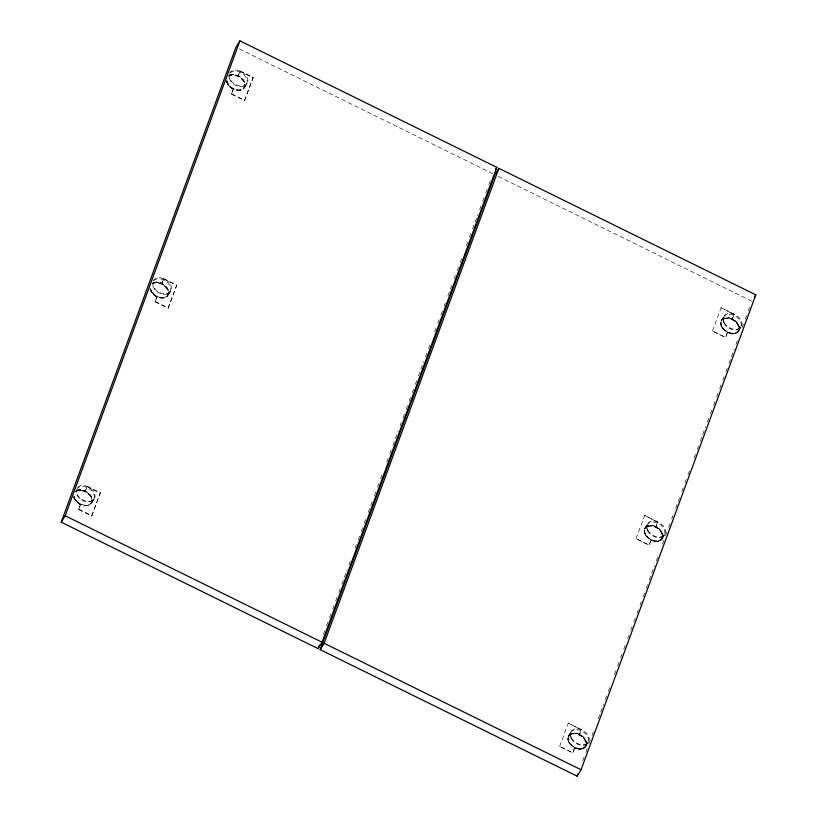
<?xml version="1.0" encoding="UTF-8"?>
<svg xmlns="http://www.w3.org/2000/svg" width="817" height="817" viewBox="0 0 817 817"><rect width="100%" height="100%" fill="white"/><g stroke="black" fill="none" stroke-linecap="round" stroke-linejoin="round"><path stroke-width="0.61" stroke-dasharray="4.08 3.06" d="M76.451 490.67L80.822 490.088L85.254 491.456L87.245 486.289L100.358 492.743L91.708 516.007L78.595 509.553L80.587 504.385L75.981 500.892L73.744 496.756M152.861 282.988L157.242 282.406L161.674 283.765L163.655 278.607L176.768 285.062L168.118 308.315L155.016 301.861L156.997 296.704L152.391 293.211L150.154 289.075M229.271 75.307L233.652 74.725L238.084 76.083L240.075 70.926L253.178 77.37L244.528 100.634L231.425 94.18L233.417 89.022L228.811 85.53L226.575 81.394M78.595 509.553L80.587 504.385M85.254 491.456L87.245 486.289M155.016 301.861L156.997 296.704M161.674 283.765L163.655 278.607M231.425 94.18L233.417 89.022M238.084 76.083L240.075 70.926M91.708 516.007L100.358 492.743M168.118 308.315L176.768 285.062M244.528 100.634L253.178 77.37M323.389 634.288L324.706 630.704M326.473 625.914L327.791 622.329M329.547 617.54L330.875 613.955M332.631 609.165L333.949 605.581M335.716 600.791L337.033 597.207M338.789 592.417L340.117 588.832M341.874 584.053L347.154 569.694M348.92 564.904L350.238 561.32M355.078 548.156L356.396 544.571M358.163 539.782L359.48 536.197M361.237 531.407L362.564 527.823M364.321 523.033L365.638 519.449M368.283 512.269L372.685 500.31M374.441 495.521L375.769 491.936M377.525 487.146L378.843 483.562M380.61 478.772L381.927 475.188M386.768 462.024L388.085 458.439M389.852 453.649L391.169 450.065M392.936 445.275L398.216 430.927M399.973 426.137L401.29 422.552M403.057 417.763L404.374 414.178M406.131 409.388L407.458 405.804M409.215 401.014L410.532 397.43M412.299 392.64L413.616 389.055M415.383 384.266L416.701 380.681M418.457 375.891L423.737 361.543M425.504 356.753L426.821 353.169M428.588 348.379L429.905 344.794M434.746 331.631L436.064 328.046M437.83 323.256L439.148 319.672M440.904 314.882L442.232 311.297M443.988 306.508L445.306 302.923M447.951 295.744L452.352 283.785M454.109 278.995L455.437 275.411M457.193 270.621L458.511 267.036M460.277 262.247L461.595 258.662M466.436 245.498L467.753 241.914M469.52 237.124L470.837 233.539M472.594 228.75L477.884 214.401M479.64 209.612L480.958 206.027M482.724 201.237L484.042 197.653M485.798 192.863L487.126 189.278M488.883 184.489L490.2 180.904M559.625 746.37L568.264 723.106L581.377 729.561L579.386 734.728L583.992 738.221L586.228 742.357A10.059 6.975 31.9 0 1 583.307 748.791L578.926 749.373L574.494 748.015L572.727 752.825L559.625 746.37L572.727 752.825M636.034 538.689L644.684 515.425L657.787 521.879L655.796 527.047L660.402 530.539L662.648 534.665A10.059 6.975 31.9 0 1 659.717 541.109L655.346 541.691L650.914 540.333L649.137 545.143L636.034 538.689L649.137 545.143M712.444 331.008L721.094 307.743L734.207 314.198L732.216 319.355L736.822 322.848L739.058 326.984A10.059 6.975 31.9 0 1 736.137 333.428L731.756 334.01L727.324 332.652L725.557 337.462L712.444 331.008L725.557 337.462M579.386 734.728L581.377 729.561M655.796 527.047L657.787 521.879M732.216 319.355L734.207 314.198M572.952 752.467L574.719 747.657L579.151 749.026L583.532 748.443A10.059 6.975 31.9 0 0 586.453 741.999L584.216 737.863L579.61 734.371M649.362 544.786L651.129 539.976L655.561 541.334L659.942 540.752A10.059 6.975 31.9 0 0 662.863 534.318L660.626 530.182L656.02 526.689M725.772 337.104L727.549 332.294L731.981 333.653L736.352 333.07A10.059 6.975 31.9 0 0 739.283 326.626L737.036 322.501L732.43 319.008M582.807 760.596L584.124 757.012M585.891 752.222L587.209 748.638M588.965 743.848L590.293 740.263M592.049 735.474L593.367 731.889M598.207 718.725L603.497 704.377M605.254 699.587L606.571 696.002M608.338 691.213L609.656 687.628M614.496 674.464L615.814 670.88M617.581 666.09L618.898 662.505M620.654 657.716L621.982 654.131M623.739 649.341L625.945 643.367M627.701 638.577L629.019 634.993M630.785 630.203L632.103 626.619M633.859 621.829L635.187 618.244M636.943 613.455L638.261 609.87M640.028 605.08L641.345 601.496M643.102 596.706L644.429 593.122M646.186 588.332L647.503 584.747M649.27 579.958L654.55 565.609M656.306 560.819L657.634 557.235M662.475 544.071L663.792 540.486M665.559 535.697L666.876 532.112M668.633 527.322L669.95 523.738M671.717 518.948L673.034 515.364M675.679 508.184L680.081 496.225M681.838 491.436L683.155 487.851M684.922 483.061L686.239 479.477M688.006 474.687L689.323 471.103M694.164 457.939L695.481 454.354M697.248 449.564L698.566 445.98M700.322 441.19L705.602 426.831M707.369 422.052L708.686 418.457M710.453 413.678L711.77 410.093M713.527 405.303L714.855 401.719M716.611 396.929L717.929 393.345M719.695 388.555L721.013 384.97M722.769 380.181L724.097 376.596M725.853 371.806L727.171 368.222M728.938 363.432L734.217 349.073M735.974 344.294L737.302 340.699M742.142 327.546L743.46 323.961M745.216 319.171L746.544 315.587M748.301 310.797L749.618 307.212M244.538 87.041L246.754 83.487M244.824 87.092L247.48 82.834M168.128 294.723L170.345 291.169M168.414 294.774L171.07 290.515M91.718 502.404L93.924 498.85M92.004 502.455L94.66 498.196M721.094 307.743L733.983 314.555M721.023 320.928L723.668 316.669M721.309 320.989L723.515 317.435M738.67 330.313L740.886 326.759M738.956 330.364L741.611 326.106M644.684 515.425L657.573 522.237M644.603 528.619L647.258 524.351M644.889 528.67L647.105 525.117M662.26 537.994L664.466 534.451M662.393 538.536L665.201 533.787M568.264 723.106L581.153 729.918M568.193 736.301L570.848 732.042M568.479 736.352L570.685 732.798M585.85 745.676L588.056 742.132M586.136 745.737L588.781 741.479M229.495 74.95L233.866 74.367L238.309 75.726M153.075 282.631L157.456 282.049L161.889 283.417M76.665 490.323L81.046 489.74L85.479 491.099M154.025 282.835L156.047 282.468M77.605 490.517L79.637 490.149M233.192 89.37L228.586 85.887L226.35 81.751M156.782 297.061L152.176 293.569L149.94 289.432M80.372 504.743L75.767 501.25L73.52 497.114M239.361 48.928L492.845 173.725M498.339 176.431L751.824 301.228M239.851 71.273L252.964 77.727M231.64 93.822L244.753 100.277M163.441 278.965L176.543 285.409M155.23 301.514L168.343 307.968M87.031 486.646L100.134 493.1M78.82 509.195L91.933 515.65M166.576 287.676L167.73 289.627A9.487 6.577 31.9 0 1 164.871 297.286L162.838 297.654A9.784 6.781 31.9 0 1 152.319 292.435L151.155 290.484A9.487 6.577 31.9 0 1 150.563 288.503M90.156 495.368L91.32 497.318A9.487 6.577 31.9 0 1 88.461 504.967L86.428 505.335A9.784 6.781 31.9 0 1 75.91 500.116L74.745 498.166A9.487 6.577 31.9 0 1 74.143 496.185M150.338 288.861A9.487 6.577 31.9 0 0 150.941 290.842L152.095 292.792A9.784 6.781 31.9 0 0 162.624 298.001L164.656 297.633A9.487 6.577 31.9 0 0 167.516 289.984L166.351 288.033A9.784 6.781 31.9 0 0 155.833 282.825L153.8 283.193A9.487 6.577 31.9 0 0 152.136 284.05M155.924 282.549A9.784 6.781 31.9 0 1 166.454 287.768M154.005 280.384A9.875 6.853 31.9 0 1 168.956 284.05A9.875 6.853 31.9 0 1 164.319 294.314A9.875 6.853 31.9 0 1 152.534 283.622M153.341 282.886A9.875 6.853 31.9 0 1 167.199 288.248A9.875 6.853 31.9 0 1 162.859 297.858A9.875 6.853 31.9 0 1 150.512 289.157M73.928 496.542A9.487 6.577 31.9 0 0 74.521 498.523L75.685 500.474A9.784 6.781 31.9 0 0 86.214 505.682L88.236 505.315A9.487 6.577 31.9 0 0 91.106 497.665L89.941 495.715A9.784 6.781 31.9 0 0 79.412 490.506L77.39 490.874A9.487 6.577 31.9 0 0 75.726 491.732M79.515 490.241A9.784 6.781 31.9 0 1 90.033 495.449M76.563 489.526A9.875 6.853 31.9 0 1 91.484 490.476A9.875 6.853 31.9 0 1 88.655 501.995A9.875 6.853 31.9 0 1 76.124 491.313M75.378 491.609A9.875 6.853 31.9 0 1 89.829 494.642A9.875 6.853 31.9 0 1 87.174 505.478A9.875 6.853 31.9 0 1 74.092 496.838M226.973 80.822A9.487 6.577 31.9 0 0 227.565 82.803L228.729 84.754A9.784 6.781 31.9 0 0 239.258 89.962L241.281 89.594A9.487 6.577 31.9 0 0 244.15 81.945L242.986 79.995A9.784 6.781 31.9 0 0 232.467 74.786L230.435 75.154A9.487 6.577 31.9 0 0 228.77 76.012M226.748 81.179A9.487 6.577 31.9 0 0 227.351 83.16L228.515 85.111A9.784 6.781 31.9 0 0 239.034 90.319L241.066 89.952A9.487 6.577 31.9 0 0 243.926 82.303L242.761 80.352A9.784 6.781 31.9 0 0 232.242 75.144L230.21 75.511A9.487 6.577 31.9 0 0 228.546 76.369M230.414 72.693A9.875 6.853 31.9 0 1 245.376 76.359A9.875 6.853 31.9 0 1 240.729 86.633A9.875 6.853 31.9 0 1 228.944 75.94M229.751 75.195A9.875 6.853 31.9 0 1 244.007 81.24A9.875 6.853 31.9 0 1 237.747 90.136A9.875 6.853 31.9 0 1 226.738 79.494M153.126 281.079A10.161 7.047 31.9 0 1 168.435 281.896A10.161 7.047 31.9 0 1 165.718 293.814A10.161 7.047 31.9 0 1 152.708 282.927M153.085 282.713A10.161 7.047 31.9 0 1 167.362 288.105A10.161 7.047 31.9 0 1 163.063 298.082A10.161 7.047 31.9 0 1 150.277 289.228M229.536 73.397A10.161 7.047 31.9 0 1 244.845 74.204A10.161 7.047 31.9 0 1 242.128 86.132A10.161 7.047 31.9 0 1 229.117 75.246M229.495 75.031A10.161 7.047 31.9 0 1 243.772 80.423A10.161 7.047 31.9 0 1 239.473 90.391A10.161 7.047 31.9 0 1 226.687 81.547M77.748 487.238A10.161 7.047 31.9 0 1 93.128 490.854A10.161 7.047 31.9 0 1 88.532 501.515A10.161 7.047 31.9 0 1 76.298 490.608M76.665 490.404A10.161 7.047 31.9 0 1 90.953 495.786A10.161 7.047 31.9 0 1 86.653 505.764A10.161 7.047 31.9 0 1 73.867 496.91M726.589 318.058L724.567 318.426A9.487 6.577 31.9 0 0 721.697 326.075L722.861 328.025A9.784 6.781 31.9 0 0 733.39 333.244L735.412 332.876A9.487 6.577 31.9 0 0 738.282 325.217L737.118 323.277A9.784 6.781 31.9 0 0 726.589 318.058M726.374 318.416L724.342 318.783A9.487 6.577 31.9 0 0 721.482 326.432L722.647 328.383A9.784 6.781 31.9 0 0 733.166 333.591L735.198 333.224A9.487 6.577 31.9 0 0 738.057 325.575L736.893 323.624A9.784 6.781 31.9 0 0 726.374 318.416M650.179 525.739L648.147 526.107A9.487 6.577 31.9 0 0 645.287 533.756L646.451 535.707A9.784 6.781 31.9 0 0 656.97 540.925L659.002 540.558A9.487 6.577 31.9 0 0 661.862 532.909L660.698 530.958A9.784 6.781 31.9 0 0 650.179 525.739M649.954 526.097L647.932 526.465A9.487 6.577 31.9 0 0 645.062 534.114L646.227 536.064A9.784 6.781 31.9 0 0 656.756 541.283L658.778 540.915A9.487 6.577 31.9 0 0 661.647 533.256L660.483 531.316A9.784 6.781 31.9 0 0 649.954 526.097M573.769 733.421L571.737 733.799A9.487 6.577 31.9 0 0 568.877 741.448L570.041 743.399A9.784 6.781 31.9 0 0 580.56 748.607L582.592 748.239A9.487 6.577 31.9 0 0 585.452 740.59L584.288 738.639A9.784 6.781 31.9 0 0 573.769 733.431M573.544 733.778L571.512 734.146A9.487 6.577 31.9 0 0 568.652 741.795L569.817 743.746A9.784 6.781 31.9 0 0 580.336 748.964L582.368 748.597A9.487 6.577 31.9 0 0 585.227 740.948L584.073 738.997A9.784 6.781 31.9 0 0 573.544 733.778M647.646 530.917A9.875 6.853 31.9 0 0 663.445 535.911A9.875 6.853 31.9 0 0 656.276 522.523A9.875 6.853 31.9 0 0 647.646 530.917M645.43 534.471A9.875 6.853 31.9 0 0 661.229 539.465A9.875 6.853 31.9 0 0 654.07 526.066A9.875 6.853 31.9 0 0 645.43 534.471M724.056 323.236A9.875 6.853 31.9 0 0 739.855 328.23A9.875 6.853 31.9 0 0 732.686 314.831A9.875 6.853 31.9 0 0 724.056 323.236M721.84 326.79A9.875 6.853 31.9 0 0 737.639 331.773A9.875 6.853 31.9 0 0 730.48 318.385A9.875 6.853 31.9 0 0 721.84 326.79M571.226 738.599A9.875 6.853 31.9 0 0 587.025 743.593A9.875 6.853 31.9 0 0 579.866 730.204A9.875 6.853 31.9 0 0 571.226 738.599M569.02 742.153A9.875 6.853 31.9 0 0 584.819 747.147A9.875 6.853 31.9 0 0 577.65 733.758A9.875 6.853 31.9 0 0 569.02 742.153M647.901 530.335A10.161 7.047 31.9 0 0 664.17 535.319A10.161 7.047 31.9 0 0 656.613 521.563A10.161 7.047 31.9 0 0 647.901 530.335M645.246 534.604A10.161 7.047 31.9 0 0 661.515 539.577A10.161 7.047 31.9 0 0 653.968 525.821A10.161 7.047 31.9 0 0 645.246 534.604M571.491 738.027A10.161 7.047 31.9 0 0 587.75 743A10.161 7.047 31.9 0 0 580.203 729.244A10.161 7.047 31.9 0 0 571.491 738.027M568.836 742.285A10.161 7.047 31.9 0 0 585.105 747.259A10.161 7.047 31.9 0 0 577.548 733.503A10.161 7.047 31.9 0 0 568.836 742.285M724.311 322.654A10.161 7.047 31.9 0 0 740.58 327.627A10.161 7.047 31.9 0 0 733.033 313.881A10.161 7.047 31.9 0 0 724.311 322.654M721.666 326.912A10.161 7.047 31.9 0 0 737.925 331.896A10.161 7.047 31.9 0 0 730.378 318.14A10.161 7.047 31.9 0 0 721.666 326.912"/><path stroke-width="1.23" d="M61.204 522.165L235.939 47.243L239.912 40.85L496.818 167.332L322.082 642.254L318.109 648.647L61.204 522.165L65.176 515.772L239.912 40.85M318.109 648.647L319.427 645.062M320.182 649.668L494.918 174.746L498.891 168.353L755.796 294.835L581.061 769.757L577.088 776.15L320.182 649.668L324.155 643.275L498.891 168.353M577.088 776.15L577.966 773.76M495.5 169.466L496.818 167.332M754.479 296.969L755.796 294.835M65.176 515.772L322.082 642.254M324.155 643.275L581.061 769.757"/></g></svg>
